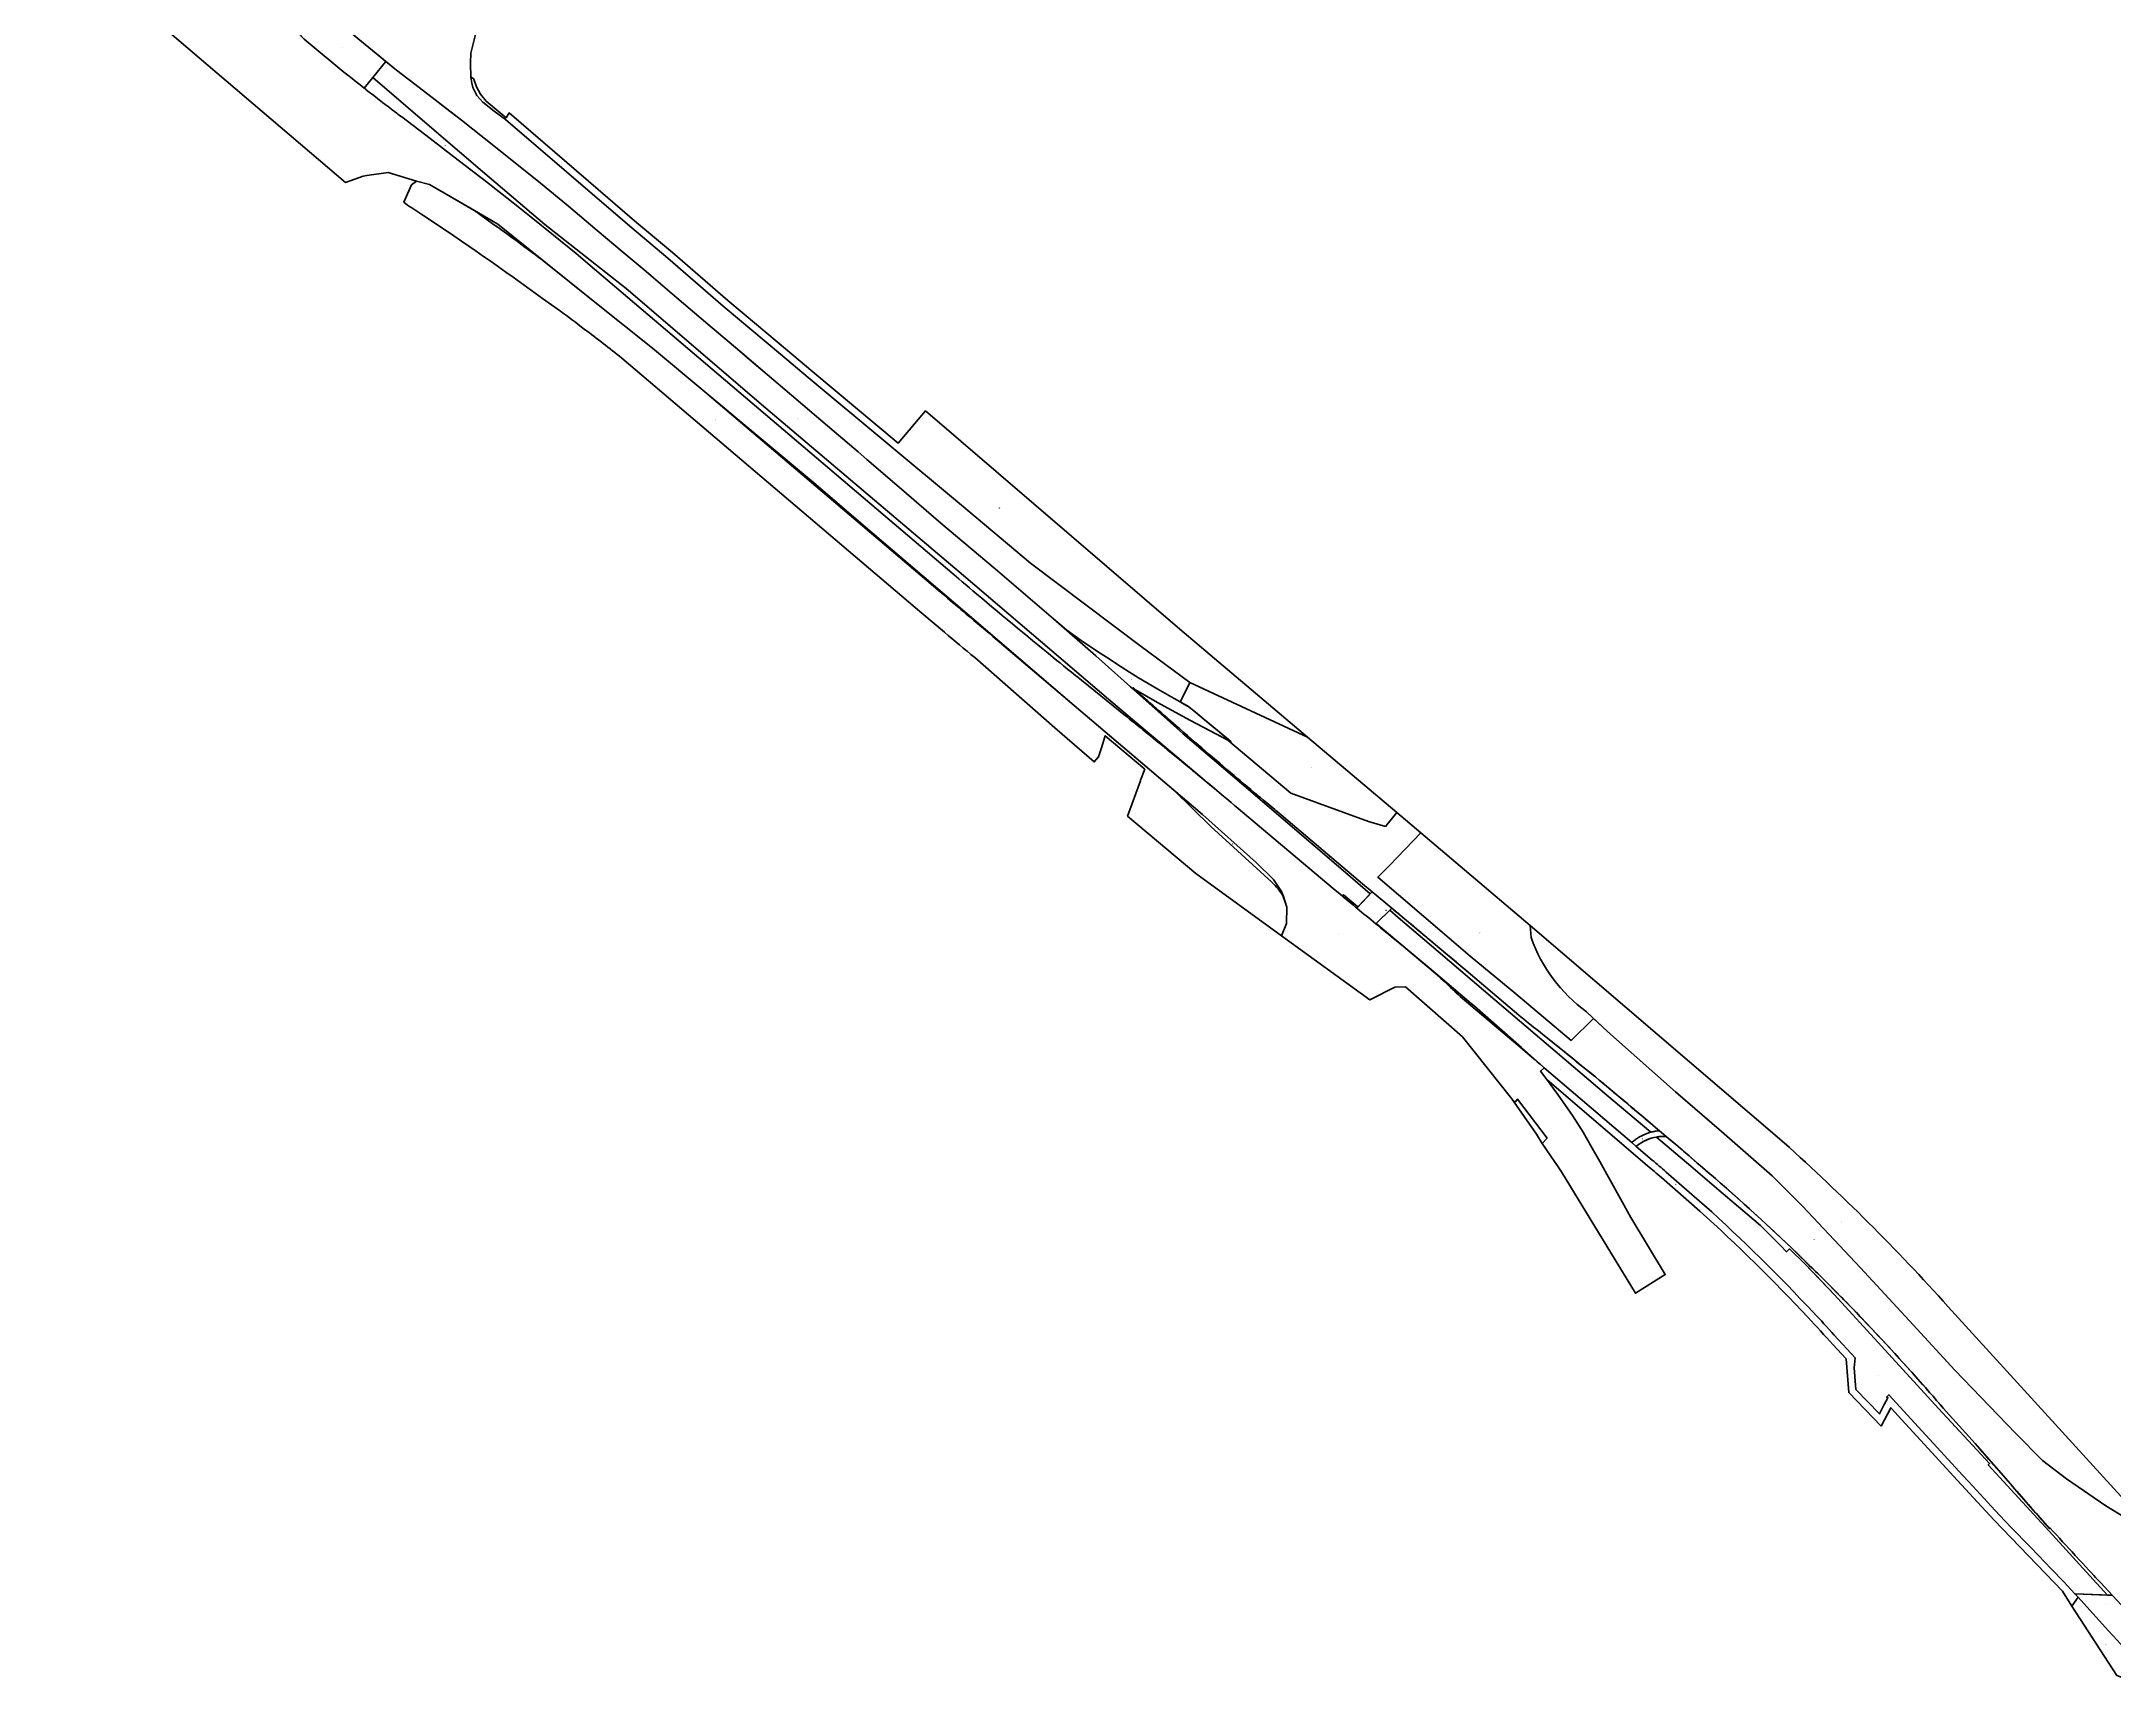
# Model space of a CAD drawing. Extents: x 179752 to 189760, y 650548 to 666271.
# Drawn here: x 182848 to 185668, y 656150 to 658398 of the extents above; entities that cross this region are included whole.
import ezdxf
from ezdxf.enums import TextEntityAlignment as Align

# ---------------------------------------------------------------- set-up
doc = ezdxf.new("R2010")
doc.units = 0
doc.header["$MEASUREMENT"] = 0
doc.layers.add('pcell', color=5, linetype='Continuous', lineweight=0)
doc.layers.add('scellno', color=160, linetype='Continuous', lineweight=0)
doc.styles.add('mvt-nos', font='mvt-nos.shx')

# ---------------------------------------------------------------- blocks, each defined once
blk = doc.blocks.new('Cellno')
at = {"color": 2, "flags": 128}
for points in [[(0.2000000000043656, 0), (-0.1999999999898137, 0)], [(7.275957614183426e-12, 0.2000000000116415), (7.275957614183426e-12, -0.2000000000116415)]]:
    blk.add_lwpolyline(points, dxfattribs=at)
at = {"layer": 'scellno', "const_width": 0.25, "flags": 128}
blk.add_lwpolyline([(-5.70751016074064, -2.800290617306018), (-5.70751016074064, 2.726955216523493), (5.707510160755191, 2.726955216523493), (5.707510160755191, -2.800290617306018), (-5.70751016074064, -2.800290617306018)], close=True, dxfattribs=at)
at = {"layer": 'scellno', "style": 'mvt-nos'}
blk.add_attdef('CELLNO', text='', height=3, dxfattribs=at).set_placement((7.275957614183426e-12, -1.627368912479142), align=Align.CENTER)
at = {"layer": 'scellno', "style": 'mvt-nos', "flags": 1}
for tag, p in [('CODE', (7.275957614183426e-12, -6.044519096263684)), ('AREA', (7.275957614183426e-12, -9.183015685353894))]:
    blk.add_attdef(tag, text='', height=2.5, dxfattribs=at).set_placement(p, align=Align.CENTER)

msp = doc.modelspace()

# ---------------------------------------------------------------- linework, layer by layer
at = {"layer": 'pcell', "color": 160, "lineweight": 53, "flags": 128}
for points in [[(182848.2858622566, 658558.5926217248), (183261.9687017335, 658205.7333266371), (183285.6343516954, 658214.2679515978), (183290.9936061217, 658215.0376734475), (183319.7097182244, 658219.1620192445), (183358.6159211311, 658207.5645124661), (183376.0574875963, 658202.9708679646), (183469.2197046114, 658148.9438396252), (183600.86, 658043.21), (183679.4455999939, 657980.309), (183898.2474192022, 657797.757447615), (183965.971258034, 657739.9615444501), (184100.89, 657624.47), (184100.89, 657624.47), (184253.05, 657494.33), (184415.2126604915, 657356.9509536924), (184427.5207949156, 657346.5238938262), (184500.6684033326, 657281.1793908506), (184524.251906003, 657258.0277292398), (184535.1134989166, 657241.5731350444), (184542.3645269326, 657220.4578153631), (184541.5918311716, 657198.0488041018), (184534.8096154113, 657181.3469370416), (184654.8851285065, 657094.1582682949), (184689.2368937651, 657111.4838381299), (184703.7292326426, 657111.9750674764), (184781.068659505, 657043.7613461715), (184848.2980685142, 656959.5404555192), (184852.5878684042, 656955.278779809), (184855.7170422318, 656959.2771230311), (184855.7176312754, 656959.276351146), (184896.088817835, 656906.3737926878), (184889.5718980682, 656898.8292600483), (184911.9433015019, 656865.9907361331), (184915.807609058, 656860.3183983886), (185016.6151573296, 656695.284022304), (185056.9489459527, 656720.6383047062), (185010.1213976119, 656798.199049969), (184967.8021577367, 656874.5204800727), (184955.5389066102, 656895.798331527), (184945.1752131235, 656914.4666631466), (184930.6139031778, 656936.8630607785), (184924.4536777557, 656945.9256236348), (184910.9020119096, 656965.4241554128), (184898.1859336759, 656982.6093603958), (184887.3878720306, 656997.0604316553), (184892.3429457535, 657001.9710277345), (184886.9185826635, 657006.6115649074), (184885.0088053051, 657008.2453556963), (184882.8176536794, 657010.1196899989), (184878.6338633147, 657013.6973570078), (184875.4303079789, 657016.4350344695), (184872.358592603, 657019.0579784508), (184868.9574212663, 657021.9592228518), (184866.3976857498, 657024.140189284), (184862.568036939, 657027.3983736834), (184859.7404090891, 657029.799847006), (184856.5313035324, 657032.5204092287), (184777.7881603441, 657098.8977552439, 0.01390759800411796), (184735.7446288308, 657137.676518591, 0.006862922777487967), (184714.2176731903, 657155.9371087987), (184708.6138063274, 657160.4982227674), (184690.8717322569, 657174.9388980824), (184690.8717903995, 657174.9388507527, -0.001488433205675102), (184663.2181547782, 657197.5897324007, -0.001399587237266568), (184637.3386397598, 657219.0384052221, -0.0003402920987694808), (184631.0645333183, 657224.275254887), (184628.8594543182, 657226.1191878858), (184623.7363713707, 657230.409332021), (184618.9410573312, 657234.4309184944), (184614.157398027, 657238.4466729062), (184608.0586776194, 657243.5693596697), (184473.3126496593, 657356.7678006862), (184470.9706396296, 657358.7352174587), (184466.5825410919, 657362.4209306407), (184460.5068635109, 657367.521347264), (184456.0397694881, 657371.2679608184), (184450.337623851, 657376.0443536978, 0.004212796709412584), (184346.2969885298, 657461.6351937945), (184343.949812066, 657463.5324146538), (184340.7380243192, 657466.1264380597), (184338.1869645428, 657468.185345181), (184336.4923283235, 657469.552429274), (184334.7537087419, 657470.9545462993), (184330.6028770698, 657474.3005078245), (184328.2920175866, 657476.162593099), (184325.4530273472, 657478.4498259919), (184322.9532615974, 657480.4635691801), (184262.712618825, 657528.989827247), (184260.859121651, 657530.4829616804), (184257.8476520085, 657532.909087903), (184254.9446248607, 657535.2482438002), (184249.474032546, 657539.6581300696), (184245.7708671519, 657542.6453234227), (184241.7937257028, 657545.8559979385), (184238.4265076489, 657548.5767321213), (184233.6744030873, 657552.4210165719), (184231.5750180827, 657554.1212779701, -0.005141197338634052), (184120.4039118747, 657646.107670505), (184115.1409782462, 657650.5587727138), (184110.6161018116, 657654.3914781668), (184104.7185027041, 657659.3933478916), (184100.6785285584, 657662.8229346464), (184096.0239189093, 657666.7765104858), (184089.8878834178, 657671.9903288439), (183600.4276788256, 658087.9216862253), (183575.5011809725, 658108.9829765692), (183544.7343273853, 658134.0842122872), (183514.3306935407, 658158.5290445716), (183496.1750001766, 658172.9582452929), (183453.4156069923, 658206.4526444369), (183408.9457752879, 658240.843000026), (183376.9445989417, 658265.5901251328), (183338.2207390592, 658294.8557234327), (183336.7320775738, 658295.9868888973), (183333.0608405164, 658298.7768652912), (183331.5739657395, 658299.9071247729), (183328.2501496298, 658302.4347772065), (183325.4414549477, 658304.5721913566), (183322.2000981169, 658307.0411063699), (183319.7099823451, 658308.9398027654), (183317.7989116075, 658310.3983484517), (183315.1589408666, 658312.4154023045), (183312.7273592401, 658314.2757591913), (183309.4170699174, 658316.8127642752), (183305.7569959741, 658319.6244297998), (183302.5891958567, 658322.0641826772), (183298.4475319146, 658325.2637503428), (183295.9721975462, 658327.181809761), (183294.0172044389, 658328.699964481), (183290.5517330643, 658331.3986931056, -0.0004622334621079475), (183287.1945296697, 658334.0239651097, -0.01218683877058234), (183200.4734102965, 658405.4456982808, -0.006405300561074572)], [(185703.5461001393, 656243.0889499373, -2.405518045209744e-05), (185695.995549463, 656251.1923834081), (185664.9806644458, 656284.4808736816), (185649.2344785877, 656301.381363704), (185647.0685692071, 656303.7061364673), (185642.2703607389, 656308.8569562546), (185639.6389620749, 656311.6825337686), (185636.2415791664, 656315.3320204128), (185633.0116167668, 656318.8036289489), (185628.7180716184, 656323.4222548798), (185624.7931049207, 656327.6491986393), (185621.2031923213, 656331.5201466205), (185614.4012151285, 656338.8699170502, -0.002103890324028109), (185580.3371464024, 656376.050591503), (185579.4736594297, 656375.3188395449, -0.001679535294012903), (185554.1570524846, 656404.1208695396, -0.003240725121518788), (185528.9928656543, 656433.0561632169, -0.0002174533481068713), (185503.6768245592, 656461.856265091, -0.001356802461437573), (185478.4999345706, 656490.7808587917), (185435.0810876279, 656539.2022128688, 0.005564865044174585), (185378.779561243, 656602.6795485885, 0.00673988190814078), (185320.9071708441, 656664.7280816315, 0.005700092419692376), (185286.2463247349, 656700.1867297657, 0.01064033858546683), (185261.1853864909, 656724.9779173073, 0.01067051717769432), (185200.013991109, 656783.7799757575), (185181.4324083354, 656800.8614307506, 0.0100552125797829), (185058.2748448735, 656908.3546220844), (185048.9358385494, 656916.2615774645, -0.0001567448230679784), (185010.5610830399, 656948.6793030478, 0.0004567548174212464), (184972.1310766202, 656981.0312934623, 0.0004414149143267711), (184931.0517954037, 657014.3383018336), (184889.967386013, 657047.6392088459), (184884.369532119, 657052.0332452506, -0.002242013641192489), (184857.6637224927, 657073.2249388911), (184792.0952763656, 657129.3186786659), (184684.920771511, 657218.8543953366), (184658.0468501166, 657241.3054046981), (184645.2568962623, 657251.9903869716), (184528.9322499469, 657350.3366016247), (184527.3982339895, 657351.6164507117), (184525.7525259517, 657352.9895107655), (184520.4395614151, 657357.4227548502), (184514.994845513, 657361.967438711), (184510.4088987458, 657365.7972003854), (184506.3268601613, 657369.2080995393), (184503.7530229753, 657371.3599057877), (184498.2950252412, 657375.9264145439), (184493.3022523294, 657380.1084905416), (184488.3481243071, 657384.2635076046), (184484.324602932, 657387.642437236), (184478.6031129289, 657392.4549643424), (184475.2792874729, 657395.2552744643, -0.003830017595937687), (184397.3742043048, 657461.9685234361), (184395.9725332531, 657463.1880691777), (184391.7041366207, 657466.9057979714), (184388.2024436445, 657469.9599061686), (184384.4191739321, 657473.2634866348), (184381.2222601096, 657476.0579540461), (184379.3800005393, 657477.6694168538), (184376.9704270384, 657479.7782726085), (184374.3758023535, 657482.0504487841), (184372.6778262703, 657483.5381208283), (184371.4607435143, 657484.6047868447), (184370.1136056146, 657485.7857361541), (184368.4192745603, 657487.2714732694), (184367.2308809334, 657488.3138277535), (184366.4485470439, 657489.0001365179), (184365.4330920285, 657489.8910819953), (184364.5218374059, 657490.6907227567), (184363.1844869328, 657491.8644630439), (184361.9765672543, 657492.9247932287), (184360.728288066, 657494.0207246812), (184359.7295033276, 657494.8977297822), (184358.7307663966, 657495.7747909598), (184357.6266772811, 657496.7444755656), (184355.9040074238, 657498.2576415405), (184354.5445247888, 657499.451944755), (184353.3613744131, 657500.4914377634), (184352.4816458734, 657501.2644021907), (184351.4983955179, 657502.1283713565), (184350.3394489204, 657503.1467771409), (184349.5809173858, 657503.8133519948), (184348.6755607774, 657504.6089760715), (184348.5971633847, 657504.6778724819), (184348.5361449106, 657504.7314962336), (184348.4463017419, 657504.810451634), (184348.2925900283, 657504.9455360351), (184348.2390289362, 657504.9926065416), (184348.1836450525, 657505.0412790215), (184348.1067618855, 657505.1088456226), (184348.0391919354, 657505.1682276741), (184347.9579447915, 657505.2396296943), (184347.8931370957, 657505.2965844172), (184347.8107080297, 657505.3690253937), (184347.7688470852, 657505.4058140197), (184347.7161592707, 657505.4521176657), (184347.6707740873, 657505.4920035823), (184347.6028290295, 657505.551715895), (184347.5507489042, 657505.5974856518), (184347.5153290054, 657505.6286138727), (184347.4696898588, 657505.6687231523), (184347.4311656116, 657505.7025796385), (184347.3967732554, 657505.7328048935), (184347.3547247635, 657505.7697586673), (184347.3220007086, 657505.7985178016), (184347.2963583669, 657505.8210532714), (184347.2580882279, 657505.854686553), (184347.2202711634, 657505.8879216793), (184347.1849177065, 657505.9189917111), (184347.1432228434, 657505.9556348501), (184347.1150837758, 657505.9803646208), (184347.0830668958, 657506.008502388), (184347.0529723481, 657506.034950744), (184347.0131335145, 657506.0699628101), (184346.9782331731, 657506.1006347383), (184346.9453102096, 657506.129568878), (184346.9130061502, 657506.1579591127), (184346.8809893174, 657506.186096935), (184346.8486521045, 657506.2145163361), (184346.8080398863, 657506.2502082055), (184346.7734599815, 657506.2805986211), (184346.7209934735, 657506.3267086388), (184346.6830438858, 657506.3600605315), (184346.636510202, 657506.4009565589), (184346.5856456723, 657506.4456587719), (184346.5349138249, 657506.4902444085), (184346.4832095545, 657506.53568469), (184346.3865213793, 657506.6206591434), (184346.3275726454, 657506.6724663194), (184346.2210048213, 657506.7661236902), (184346.1305225145, 657506.8456443558), (184346.0349558561, 657506.9296335018), (184345.9470645643, 657507.0068771901), (184345.8480758884, 657507.093873942), (184345.7857632482, 657507.1486377919), (184345.721710559, 657507.2049309227), (184345.6626459137, 657507.2568403025), (184345.6050508605, 657507.3074581411), (184345.5223798809, 657507.380114176), (184345.4564711029, 657507.438038645), (184345.37323948, 657507.5111874678), (184345.2890026, 657507.5852197994), (184345.2265159367, 657507.6401367768), (184345.1436709087, 657507.712945909), (184345.0599947327, 657507.7864855228), (184344.9770140459, 657507.8594139145), (184336.4504113455, 657515.932411917), (184336.4504113455, 657515.932411917), (184366.3148592486, 657498.391844264), (184410.0880446486, 657474.5738231452), (184462.021234687, 657447.3056037785), (184547.6381593982, 657375.4174563433), (184653.3536326487, 657337.003307047), (184676.2696945707, 657330.0121815851), (184691.8953547393, 657348.837949078), (184724.517988647, 657321.2344478666), (184681.703125, 657277.125), (184666.09375, 657260.875), (184753.40625, 657186.375), (184791.5, 657153.5), (184853.703125, 657102.5), (184929.1258023557, 657039.2044128831), (184959.4561416766, 657068.8238848757), (184978.2571477706, 657051.0556762902), (185070.9135823542, 656969.2960601214), (185133.5486376537, 656915.2129416488), (185202.2389405805, 656854.9610596332), (185243.7018138066, 656813.8086303903), (185322.5667810297, 656729.8803322855), (185394.0181626942, 656652.107896237), (185450.6057698599, 656590.722217475), (185533.4478074893, 656505.133618244), (185569.7813268533, 656467.8946462296), (185602.4970133366, 656442.7342496109), (185656.1442575762, 656406.2257486496), (185682.7336334422, 656389.9860847804)]]:
    msp.add_lwpolyline(points, format="xyb", dxfattribs=at)
for points in [[(183287.1945296697, 658334.0239651097), (183298.932509897, 658348.4316422342), (183316.7135214672, 658370.2567832458), (183303.5815400036, 658381.0286002026), (183278.4414104531, 658401.4398228043), (183257.1879705972, 658419.2199875569), (183238.588109602, 658434.9435253025), (183226.0748966849, 658446.247671488), (183200.4734102965, 658405.4456982808, 0.01218683877058234), (183287.1945296697, 658334.0239651097)], [(184424.1981483976, 657397.8259163594, -0.001063951107839003), (184450.3376238509, 657376.0443536979), (184456.039769488, 657371.2679608186), (184460.5068635109, 657367.521347264), (184466.5825410919, 657362.4209306405), (184470.9706396296, 657358.7352174587), (184473.3126496593, 657356.7678006862), (184608.0586776194, 657243.5693596697), (184614.157398027, 657238.4466729062), (184617.9126053006, 657235.2942853675), (184619.1839666124, 657236.8487570413), (184638.7805822466, 657220.5888884385), (184655.5617956117, 657238.6332902852), (184621.7697459945, 657267.3763088472), (184483.7420823695, 657385.5470552384), (184400.8939847408, 657456.5412309334), (184329.5795562914, 657519.9679359721), (184282.3059691458, 657562.0128339181), (184224.9489929198, 657612.5430473036), (184145.6572087466, 657680.3500555131), (184071.7841537218, 657742.533531968), (184014.7476823634, 657791.5330059816), (183971.1000233311, 657829.1817838975), (183959.1017090607, 657839.4204355844), (183926.6728853939, 657867.1015327042), (183899.4831034291, 657890.2933941127), (183868.3338749759, 657916.7336962351), (183835.5579124787, 657944.574949368), (183812.3766260018, 657964.2809218194), (183798.0804019298, 657976.4338710529), (183754.4333951008, 658013.2045276619), (183712.6009648604, 658048.8929664593), (183680.7926010436, 658076.0450220866), (183670.6111225412, 658084.58768621), (183638.2301227767, 658111.8198675177), (183604.2111986981, 658140.6072219291), (183565.3517689418, 658173.4707082122), (183527.0404725604, 658204.9102883395), (183492.75831664, 658232.3160723286), (183450.3317706248, 658266.1387074124), (183419.5748724013, 658290.2897176214), (183383.7193814368, 658318.185365024), (183356.3223189813, 658339.2245455461), (183331.1459861173, 658358.4182143386), (183316.7135214675, 658370.2567832458), (183298.932509897, 658348.4316422342), (183385.7924657125, 658274.2826012452), (183448.1204997711, 658220.8183845027), (183533.018772821, 658148.5758180785), (183643.6152747276, 658061.7240509965), (183792.3431388357, 657934.0518132849), (183827.6558130741, 657903.7384072085), (184102.4598823512, 657671.1309409162), (184299.7398971621, 657503.0441954326), (184338.2301552457, 657470.5041374096), (184343.3836912954, 657466.1472853014), (184343.3837329174, 657466.1472501137), (184424.1981483976, 657397.8259163594)], [(183600.4276788256, 658087.9216862253), (184089.8878834178, 657671.9903288439), (184096.0239189093, 657666.7765104858), (184100.6785285585, 657662.8229346464), (184104.718502704, 657659.3933478915), (184110.6161018116, 657654.3914781668), (184115.1409782462, 657650.5587727139), (184120.4039118747, 657646.1076705048, 0.005141197338634052), (184231.5750180828, 657554.1212779701), (184233.6744030872, 657552.4210165718), (184238.4265076489, 657548.5767321213), (184241.7937257027, 657545.8559979385), (184245.7708671519, 657542.6453234227), (184249.474032546, 657539.6581300696), (184254.9446248607, 657535.2482438002), (184257.8476520085, 657532.909087903), (184260.8591216511, 657530.4829616804), (184262.712618825, 657528.989827247), (184322.9532615974, 657480.4635691801), (184325.4530273473, 657478.4498259919), (184328.2920175866, 657476.1625930989), (184330.6028770698, 657474.3005078245), (184334.7537087419, 657470.9545462993), (184336.4923283236, 657469.552429274), (184338.1869645428, 657468.185345181), (184340.7380243191, 657466.1264380597), (184343.949812066, 657463.5324146538), (184346.2969885299, 657461.6351937945, -0.00314883148785357), (184424.1981483569, 657397.8259163939), (184343.3837329174, 657466.1472501137), (184343.3836912954, 657466.1472853014), (184338.2301552457, 657470.5041374096), (184299.7398971526, 657503.0441954406), (184102.4598823512, 657671.1309409162), (183827.6558130741, 657903.7384072085), (183792.3431388358, 657934.0518132849), (183643.6152747276, 658061.7240509965), (183533.0187728202, 658148.5758180792), (183448.1204997711, 658220.8183845027), (183385.7924657125, 658274.2826012452), (183298.932509897, 658348.4316422342), (183287.1945296698, 658334.0239651096, 0.0004622334621079475), (183290.5517330643, 658331.3986931056), (183294.0172044389, 658328.699964481), (183295.9721975462, 658327.181809761), (183298.4475319146, 658325.2637503428), (183302.5891958567, 658322.0641826772), (183305.7569959742, 658319.6244297998), (183309.4170699175, 658316.8127642754), (183312.7273592401, 658314.2757591914), (183315.1589408666, 658312.4154023045), (183317.7989116075, 658310.3983484518), (183319.7099823451, 658308.9398027655), (183322.200098117, 658307.0411063702), (183325.4414549477, 658304.5721913566), (183328.2501496298, 658302.4347772065), (183331.5739657395, 658299.9071247729), (183333.0608405164, 658298.7768652912), (183336.7320775738, 658295.9868888973), (183338.2207390591, 658294.8557234327), (183376.9445989417, 658265.5901251328), (183408.9457752879, 658240.843000026), (183453.4156069923, 658206.4526444369), (183496.1750001766, 658172.9582452929), (183514.3306935407, 658158.5290445716), (183544.7343273853, 658134.0842122872), (183575.5011809725, 658108.9829765692), (183600.4276788256, 658087.9216862253)], [(184045.7801503186, 657620.0991796278), (184076.4420485774, 657594.0929167304, 0.001894169660565866), (184117.5776951028, 657559.6035454349), (184226.768880687, 657464.288429179), (184280.1380340832, 657417.7014539278), (184285.983788655, 657424.6356344866), (184289.9295199465, 657436.8759074091), (184295.242191513, 657453.3566419345), (184348.8415076011, 657407.9298765623), (184343.3511276489, 657392.8861612296), (184343.0138019548, 657391.9055905769), (184325.5943293616, 657344.2322937425), (184418.4173158611, 657265.8611680332), (184534.8096154112, 657181.3469370416), (184541.5918311716, 657198.0488041019), (184542.3645269326, 657220.4578153631), (184537.4066776479, 657234.8952954483, 0.07483976352436209), (184521.8170921274, 657254.0648114692), (184438.6494337121, 657329.7953357905), (184388.5405467117, 657379.5467198384), (184253.0499999873, 657494.3300000109), (184252.9534804302, 657494.4125516353), (184252.9401490499, 657494.3970096369), (184142.3224618006, 657588.5785014316, -0.001911558789810699), (184101.0318307958, 657623.1953669698), (184098.7604489732, 657625.1153971468), (184094.7841522965, 657628.4801387697), (184090.9080852458, 657631.7638651086), (184087.6304362201, 657634.5431100925), (184083.9546980521, 657637.6621516229), (184080.4311545696, 657640.6538210886), (184074.9725555482, 657645.2908172166), (184070.4514550736, 657649.1325521828), (183750.5931445615, 657920.9489144386), (183679.4455999939, 657980.309), (183600.86, 658043.21), (183529.8143265579, 658100.27407616), (183529.2773683667, 658100.6691953412), (183525.3664071332, 658103.4650477932), (183520.0436425916, 658107.3236177786), (183515.629548508, 658110.5832564863), (183509.1055111102, 658115.400461654), (183504.4657449115, 658118.8262181762), (183497.4518043842, 658124.0059721568), (183493.2807181585, 658127.0992272636), (183487.2125389235, 658131.5973612606), (183483.8217641161, 658134.0660659864), (183477.6311002855, 658138.5732721338), (183473.0814863168, 658141.885687185), (183470.3609329093, 658143.8664271149), (183468.6784832494, 658145.0378274057), (183466.5553156074, 658146.5063925533), (183464.6056562286, 658147.8549444793), (183461.4900000001, 658150.0100000001), (183437.2502171893, 658167.4837204727), (183376.0574875953, 658202.9708679648), (183358.615921131, 658207.564512466), (183351.45, 658202.52), (183341.0035031272, 658179.0468505719), (183346.2030755061, 658174.7935982255, -0.01626781226600505), (183368.5731509322, 658160.4924439213, -0.01117271438796672), (183529.5505509998, 658048.0711306912), (183554.131703065, 658030.8140730776, -0.002310315351577954), (183586.602279304, 658006.4639979203, -0.006536903485122589), (183637.7355267507, 657966.8564829922), (184045.7801503186, 657620.0991796278)], [(183750.5931445615, 657920.9489144386), (184070.4514550736, 657649.1325521828), (184074.9725555482, 657645.2908172167), (184080.4311545696, 657640.6538210886), (184083.9546980522, 657637.6621516229), (184087.63043622, 657634.5431100924), (184090.9080852458, 657631.7638651085), (184094.7841522965, 657628.4801387697), (184098.7604489732, 657625.1153971468), (184101.0318307958, 657623.1953669698, 0.001911558789810699), (184142.3224618007, 657588.5785014315), (184252.9401490499, 657494.3970096369), (184252.9534804302, 657494.4125516352), (184100.8899999999, 657624.47), (183965.9712580339, 657739.9615444501), (183898.2474192021, 657797.757447615), (183750.5931445615, 657920.9489144386)], [(184621.7697459945, 657267.3763088472), (184655.5617956117, 657238.6332902854), (184658.0468501166, 657241.3054046981), (184645.2568962623, 657251.9903869716), (184528.932249947, 657350.3366016247), (184527.3982276585, 657351.6164559938), (184525.7525253636, 657352.9895112563), (184520.4395613158, 657357.4227549331), (184514.994845513, 657361.967438711), (184510.4088985438, 657365.7972005542), (184506.3268601613, 657369.2080995393), (184503.7530229753, 657371.3599057877), (184498.2950252412, 657375.9264145439), (184493.3022523293, 657380.1084905415), (184488.3481242484, 657384.2635076538), (184484.324602932, 657387.642437236), (184478.6031127946, 657392.4549644553), (184475.2792874729, 657395.2552744643, -0.003830017595937687), (184397.3742043048, 657461.9685234361), (184395.9725331574, 657463.1880692609), (184391.7041366206, 657466.9057979715), (184388.2024435534, 657469.9599062481), (184384.4191739321, 657473.2634866349), (184381.2222597264, 657476.057954381), (184379.3800005393, 657477.6694168538), (184376.9704270384, 657479.7782726086), (184374.3758023535, 657482.0504487843), (184372.6778262703, 657483.5381208282), (184371.4607435143, 657484.6047868447), (184370.1136051142, 657485.785736593), (184368.4192745244, 657487.2714733011), (184367.2308809335, 657488.3138277536), (184366.4485467401, 657489.0001367843), (184365.4330920285, 657489.8910819953), (184364.5218374058, 657490.6907227567), (184363.184486358, 657491.8644635484), (184361.9765672544, 657492.9247932287), (184360.728288066, 657494.0207246811), (184359.7295033277, 657494.8977297822), (184358.7307663965, 657495.7747909597), (184357.6266772811, 657496.7444755655), (184355.9040074238, 657498.2576415405), (184354.5445232061, 657499.4519461455), (184353.3613744132, 657500.4914377636), (184352.4816431183, 657501.2644046113), (184351.498395518, 657502.1283713565), (184350.3394469683, 657503.1467788563), (184349.5809173859, 657503.8133519948), (184348.6755606426, 657504.6089761901), (184348.5971633847, 657504.6778724819), (184348.5361449105, 657504.7314962336), (184348.4463017418, 657504.8104516338), (184348.2925900283, 657504.9455360351), (184348.2390289362, 657504.9926065416), (184348.1836450525, 657505.0412790215), (184348.1067588927, 657505.1088482527), (184348.0391919352, 657505.1682276741), (184347.9579447914, 657505.2396296944), (184347.8931370958, 657505.2965844172), (184347.8107080298, 657505.3690253937), (184347.7688470851, 657505.4058140196), (184347.7161592707, 657505.4521176657), (184347.6707740874, 657505.4920035822), (184347.6028290296, 657505.551715895), (184347.5507489042, 657505.5974856518), (184347.5153290054, 657505.6286138726), (184347.4696898588, 657505.6687231523), (184347.4311656116, 657505.7025796385), (184347.3967732554, 657505.7328048935), (184347.3547247636, 657505.7697586672), (184347.3220007085, 657505.7985178016), (184347.2963583669, 657505.8210532713), (184347.2580882279, 657505.8546865531), (184347.2202711633, 657505.8879216793), (184347.1849177064, 657505.9189917111), (184347.1432228434, 657505.95563485), (184347.1150837757, 657505.9803646209), (184347.0830668957, 657506.008502388), (184347.0529723482, 657506.034950744), (184347.0131335145, 657506.0699628101), (184346.9782331732, 657506.1006347383), (184346.9453102095, 657506.1295688779), (184346.9130061502, 657506.1579591127), (184346.8809893173, 657506.186096935), (184346.8486521045, 657506.214516336), (184346.8080398864, 657506.2502082057), (184346.7734599815, 657506.2805986211), (184346.7209934735, 657506.3267086387), (184346.6830438858, 657506.3600605314), (184346.636510202, 657506.4009565589), (184346.5856456723, 657506.4456587719), (184346.534913825, 657506.4902444086), (184346.4832093143, 657506.5356849013), (184346.3865213793, 657506.6206591434), (184346.3275726454, 657506.6724663194), (184346.2210048214, 657506.7661236902), (184346.1305225145, 657506.8456443558), (184346.0349558561, 657506.9296335018), (184345.9470645643, 657507.0068771901), (184345.8480758883, 657507.093873942), (184345.7857632482, 657507.1486377919), (184345.7217105591, 657507.2049309228), (184345.6626459137, 657507.2568403025), (184345.6050508604, 657507.3074581411), (184345.5223798809, 657507.380114176), (184345.456471103, 657507.438038645), (184345.3732394801, 657507.511187468), (184345.2890026001, 657507.5852197994), (184345.2265159368, 657507.6401367768), (184345.1436709087, 657507.712945909), (184345.0599947326, 657507.7864855228), (184344.9770140458, 657507.8594139143), (184336.4504113451, 657515.9324119173), (184336.4300351083, 657515.9443796844), (184333.6067519129, 657518.6247921917), (184332.5637777036, 657517.3137839948), (184400.8939847408, 657456.5412309334), (184483.7420823695, 657385.5470552384), (184621.7697459945, 657267.3763088472)], [(184388.5405467096, 657379.5467198401), (184415.2126604915, 657356.9509536924), (184427.5207949156, 657346.5238938262), (184500.6684033326, 657281.1793908506), (184524.251906003, 657258.0277292398), (184535.1134989166, 657241.5731350444), (184537.4066776479, 657234.8952954483, 0.07483976352436209), (184521.8170921274, 657254.0648114692), (184438.6494337121, 657329.7953357905), (184388.5405467096, 657379.5467198401)], [(184791.5, 657153.5), (184853.703125, 657102.5), (184929.1258023557, 657039.2044128831), (184959.4561416773, 657068.8238848763), (184949.7518090023, 657077.995128493, -0.1505046535241852), (184874.2787307618, 657179.0626991912), (184873.2915559555, 657195.3503344917), (184724.517988647, 657321.2344478666), (184681.703125, 657277.125), (184666.09375, 657260.875), (184753.40625, 657186.375), (184791.5, 657153.5)], [(184663.2181547782, 657197.5897324007), (184684.920771511, 657218.8543953366), (184658.0468501166, 657241.3054046982), (184637.3386397598, 657219.038405222, 0.001399587237266568), (184663.2181547782, 657197.5897324007)], [(184628.859454452, 657226.1191877739), (184631.0645333185, 657224.2752548868, 0.0003402920987685927), (184637.3386397598, 657219.0384052221), (184638.7805822465, 657220.5888884385), (184619.1839666124, 657236.8487570413), (184617.9126009568, 657235.2942801929), (184618.9410573311, 657234.4309184942), (184623.7363713707, 657230.4093320211), (184628.859454452, 657226.1191877739)], [(184747.82, 657159.9164000059), (184825.1295999939, 657094.1968000121), (184901.3136353665, 657029.4479699368), (184907.1021038722, 657024.5283491573), (184977.274, 656964.7931999876), (185026.0611999878, 656923.8099999999), (185037.3325113537, 656914.2256055314, 0.1023062272571943), (185013.7415976518, 656902.302424322), (185013.7410749678, 656902.3020086236, 0.01235925430083225), (185011.2665011812, 656900.232045182), (184892.3429457601, 657001.9710277288), (184890.4453067177, 657003.6516220423), (184861.4608692891, 657029.3209298685), (184797.2302274511, 657085.7966465717), (184796.9086726788, 657086.0793782353), (184793.0332122561, 657089.4869326152), (184663.8189633304, 657198.1784167748), (184664.7227332935, 657199.0639488687), (184682.0834676242, 657216.0743475877), (184693.4891999878, 657206.3728000121), (184747.82, 657159.9164000059)], [(184901.3136353665, 657029.4479699368), (184907.1021038722, 657024.5283491573), (184977.274, 656964.7931999876), (185026.0611999878, 656923.8099999999), (185037.3325113537, 656914.2256055314, -0.04521587701162535), (185048.9358387925, 656916.2615770847), (185040.3804242617, 656923.4874814785), (185033.1511581641, 656929.591927325), (185023.8866262104, 656937.4182220619), (185017.8432326621, 656942.5265435008), (185010.2806749795, 656948.916077168), (185002.534642402, 656955.4478337048), (184994.0800401817, 656962.5671827875), (184987.8792734248, 656967.7960054427), (184980.6933751759, 656973.8715100762), (184972.7838720161, 656980.4913177964), (184966.9678636836, 656985.2634920023), (184959.062693375, 656991.6611110778), (184951.2669795765, 656997.9611544439), (184943.0818297037, 657004.5907874845), (184931.0578803128, 657014.3333694971), (184923.3327157707, 657020.5954000691), (184917.0702633013, 657025.6718166808), (184917.070248389, 657025.6718287687), (184913.5275810865, 657028.543518668), (184908.5831609255, 657032.5512993281), (184903.0514683361, 657037.0348548357), (184897.0173286323, 657041.9254494562), (184889.967386013, 657047.6392088458), (184884.369532119, 657052.0332452506, -0.002242013641192489), (184857.6637224926, 657073.2249388911), (184792.0952763656, 657129.3186786659), (184787.43150229, 657133.2148884485), (184783.5415078709, 657136.4646672893), (184778.5533860658, 657140.6318436271), (184772.9665468082, 657145.2992004537), (184767.9790460415, 657149.4658579637), (184763.1699572524, 657153.4834665534), (184758.9885999423, 657156.9766557586), (184755.3714925906, 657159.9984593058), (184751.5520439701, 657163.1893027814), (184748.1873683191, 657166.0002198571), (184743.7018780668, 657169.7474877815), (184739.8674275472, 657172.9508641419), (184735.9790439381, 657176.1992972802), (184732.6099045906, 657179.0139434168), (184728.2045085681, 657182.694299026), (184723.8696583436, 657186.3157192697), (184720.2420127896, 657189.346326642), (184717.776344875, 657191.406194743), (184714.8964459916, 657193.8121196486), (184711.0897674217, 657196.9922947689), (184708.1153934482, 657199.4771460473), (184704.8346546844, 657202.217940575), (184702.3000517814, 657204.3353983389), (184699.4801604936, 657206.6911917032), (184696.1955790719, 657209.4351964641), (184694.3008566608, 657211.0180853164), (184691.1346796205, 657213.6631726978), (184687.8928720475, 657216.3714433333), (184684.920771511, 657218.8543953366), (184683.862774871, 657217.8177488247), (184682.0834676244, 657216.0743475877), (184693.4891999878, 657206.3728000121), (184747.82, 657159.9164000059), (184825.1295999939, 657094.1968000121), (184901.3136353665, 657029.4479699368)], [(184690.8717322569, 657174.9388980824), (184708.6138063306, 657160.4982227647), (184663.8189633303, 657198.1784167748), (184663.2181547782, 657197.5897324007, 0.001488433205675102), (184690.8717903995, 657174.9388507527)], [(185243.7018138066, 656813.8086303903), (185322.5667810297, 656729.8803322855), (185394.0181626942, 656652.107896237), (185450.6057698599, 656590.722217475), (185533.4478074893, 656505.133618244), (185569.7813268538, 656467.8946462289), (185602.4970133366, 656442.7342496109), (185656.1442575762, 656406.2257486496), (185682.7336334422, 656389.9860847804), (185702.8780327464, 656379.8513803522), (185721.8153150653, 656369.8272771864), (185721.8153759098, 656369.8273921327), (185704.73242607, 656388.5136007543), (185441.583418285, 656677.005867716, 0.02710175751618995), (185218.444043786, 656899.9073022917), (184873.2915559555, 657195.3503344915), (184874.2787307619, 657179.062699191, 0.1505046535241852), (184949.7518090152, 657077.9951284829), (184978.2571477706, 657051.0556762902), (185070.9135823542, 656969.2960601214), (185133.5486376537, 656915.2129416488), (185202.2389405805, 656854.9610596332), (185243.7018138066, 656813.8086303903)], [(184856.5313035508, 657032.520409213), (184859.7404090891, 657029.7998470061), (184862.568036939, 657027.3983736834), (184866.3976857498, 657024.140189284), (184868.9574212663, 657021.9592228518), (184872.3585926029, 657019.0579784507), (184875.4303079789, 657016.4350344695), (184878.6338633147, 657013.6973570078), (184882.8176536794, 657010.119689999), (184885.0088053051, 657008.2453556963), (184886.9185826636, 657006.6115649072), (184892.3429457536, 657001.9710277346), (184890.4453067176, 657003.6516220423), (184861.4608692893, 657029.3209298686), (184797.230227451, 657085.7966465716), (184796.9086726779, 657086.079378236), (184793.0332122534, 657089.4869326175), (184735.7446288379, 657137.6765185848, -0.01390759800411796), (184777.7881603441, 657098.8977552439), (184856.5313035508, 657032.520409213)], [(185350.433012945, 656514.4610655516), (185363.7944883364, 656539.530766016), (185404.0396225307, 656495.6274591358), (185454.2750999257, 656440.8257141669), (185481.4637345098, 656411.302466195), (185504.3735875069, 656386.645722356), (185597.0767601646, 656290.1848202895), (185610.0919373877, 656269.9695326999), (185618.5685565246, 656281.8164282237), (185614.1773152293, 656286.5059046989), (185599.0678896332, 656302.6415007919), (185581.8349422034, 656320.6833845616), (185564.5129498349, 656338.6379595076), (185552.9867665684, 656350.565222065), (185527.5465086606, 656376.9073354035), (185511.6994027744, 656393.4525153354), (185500.2444762759, 656405.780887255), (185475.1926673048, 656432.8227127055), (185461.6466048444, 656447.5830002519), (185411.4111274494, 656502.3847452207), (185361.1756500544, 656557.1864901893), (185357.9123029268, 656554.117715598), (185359.6830069888, 656553.0777112949), (185354.5981850339, 656544.0687553041), (185348.0774702902, 656531.3026213263), (185316.0750743736, 656564.4647068696), (185314.0099551412, 656593.84057719), (185315.2101669125, 656607.3301100995), (185286.8125177252, 656638.1860652608, 0.007233764890856863), (185258.4157873746, 656669.0410378358, 0.02085026828704776), (185110.4298898963, 656814.605384713), (185058.2196224361, 656860.0364065571, 0.005414222285878507), (185039.2752625606, 656876.2705783524), (185017.4158892662, 656894.97125024), (185011.2665013715, 656900.2320454045), (184892.3429457602, 657001.9710277288), (184887.3878720306, 656997.0604316553), (184895.6944194158, 656985.9437597815), (185032.7745526034, 656868.6718435857, -0.005414222285880709), (185051.6307585092, 656852.5139819379), (185103.7924115728, 656807.1251917933, -0.02084050775226097), (185251.1122227627, 656662.2103757915, -0.002448073053633353), (185284.8852922508, 656625.612592323), (185302.7894842784, 656606.0809581823), (185306.3855540103, 656560.1046981398), (185350.433012945, 656514.4610655516)], [(185011.2665014028, 656900.2320453768), (185017.4158892872, 656894.9712502506, -0.01439641068900498), (185019.9950340069, 656897.0253324618, -0.1203895974911505), (185044.9892357301, 656907.7148221278, -0.02204431576353615), (185049.9999997973, 656908.321202602, -0.03616966591412014), (185058.2746281352, 656908.3546377192), (185058.1254912389, 656908.4812981719), (185048.9351927918, 656916.2615229664, 0.03466904705551214), (185039.9999997973, 656914.8869051429, 0.01052783897627513), (185037.332511053, 656914.2256057825, 0.1023062272571943), (185013.7415976602, 656902.3024243115, 0.01236181159268281), (185011.2665014028, 656900.2320453768)], [(185316.0750743736, 656564.4647068696), (185348.0774702902, 656531.3026213263), (185354.5981850339, 656544.0687553041), (185359.6830069888, 656553.0777112949), (185357.9123029268, 656554.117715598), (185361.1756500544, 656557.1864901893), (185411.4111274494, 656502.3847452207), (185461.6466048444, 656447.5830002519), (185475.1926673047, 656432.8227127055), (185500.2444762759, 656405.780887255), (185511.6994027744, 656393.4525153354), (185527.5465086606, 656376.9073354035), (185552.9867665684, 656350.565222065), (185564.5129498349, 656338.6379595075), (185581.8349422034, 656320.6833845616), (185599.0678896332, 656302.6415007919), (185614.1773152293, 656286.5059046989), (185658.4399107429, 656284.7415893496), (185639.0054000061, 656305.9674000059), (185578.8750519279, 656371.6393248618), (185578.8748712225, 656371.6395222208), (185521.9251976074, 656433.8376026184), (185496.2143371006, 656461.9182065779), (185498.0483975036, 656463.681312479), (185428.6808698996, 656538.7614021424), (185351.1263391828, 656623.2751337015), (185286.9122043825, 656693.2961951047), (185261.5133421474, 656720.0031386657), (185246.9036725364, 656735.3652292244), (185225.8506280404, 656755.5674989775), (185221.7045747302, 656751.7048253368), (185213.507, 656760.1945999939), (185186.4368000122, 656787.2259999999), (185168.1651999878, 656802.9975999938), (185129.7231999862, 656835.4504000074), (185091.724, 656867.9745999938), (185044.9892355883, 656907.7148222489, 0.1350200219690816), (185017.4158892662, 656894.9712502401), (185039.2752625606, 656876.2705783524, -0.005414222285878507), (185058.2196224361, 656860.0364065572), (185110.4298898963, 656814.605384713, -0.02085026828704776), (185258.4157873746, 656669.0410378356, -0.007233764890856863), (185286.8125177252, 656638.1860652608), (185315.2101669125, 656607.3301100995), (185314.0099551412, 656593.84057719), (185316.0750743736, 656564.4647068696)], [(185428.6808698996, 656538.7614021424), (185498.0483975036, 656463.681312479), (185496.2143372601, 656461.9182067323), (185521.9251828557, 656433.8376187296), (185521.9251976074, 656433.8376026184), (185578.8748712225, 656371.6395222208), (185639.0054000061, 656305.9674000059), (185658.4399107429, 656284.7415893496), (185662.2330911306, 656284.5903924686), (185664.9806644458, 656284.4808736816), (185649.2344785877, 656301.381363704), (185647.0685692072, 656303.7061364672), (185642.2703600938, 656308.8569569472), (185639.6389619547, 656311.6825338977), (185636.2415791664, 656315.3320204128), (185633.0116167669, 656318.8036289489), (185628.7180714987, 656323.4222550086), (185624.7931049207, 656327.6491986394), (185621.2031923214, 656331.5201466203), (185614.4012148691, 656338.8699168102, -0.002103890324028109), (185580.3371464025, 656376.0505915032), (185579.4736594296, 656375.3188395449), (185577.4778060912, 656377.5374235557), (185574.5346723816, 656380.8619902306), (185571.8556929019, 656383.9178664907), (185568.3237394885, 656387.9483819737), (185565.9349503582, 656390.6751722438), (185563.9224920096, 656392.9727328336), (185561.6374345525, 656395.5817547743), (185558.5847748561, 656399.0673462711), (185555.1816148996, 656402.9532052657), (185550.8332033094, 656407.9188268161), (185546.7739373762, 656412.5549295383), (185544.3950357353, 656415.2722737365), (185541.2326881539, 656418.8867684648), (185538.0844951613, 656422.5137104098), (185535.107865404, 656425.9652106417), (185532.0927506946, 656429.4670360624), (185529.3009310574, 656432.7004331313), (185526.3445217503, 656436.1003071172), (185522.509429959, 656440.4678676699), (185519.7096849738, 656443.6406763479), (185516.8473285041, 656446.878335311), (185513.6322285447, 656450.5158706796), (185510.3972181367, 656454.1861246127), (185507.9725694453, 656456.9476065761), (185505.6251562819, 656459.6246314965), (185503.4241844345, 656462.1367345607), (185500.5594860223, 656465.4086761262), (185498.6587815837, 656467.5805802252), (185496.6556464341, 656469.8700291703), (185494.8139508476, 656471.9751367441), (185492.9050544268, 656474.1570752151), (185490.6465983063, 656476.7745049278), (185488.484730811, 656479.3209684707), (185485.8254045951, 656482.4652934098), (185482.7752118328, 656486.0218564264), (185478.4999345689, 656490.7808587936), (185435.0810876278, 656539.2022128688), (185430.8009074354, 656544.0749990499), (185425.9055290868, 656549.6508098778), (185421.0479255899, 656555.1936283972), (185416.4527212254, 656560.4437208307), (185411.0972062397, 656566.5562916528), (185406.9067111948, 656571.3166055146), (185400.5106046915, 656578.5151054045), (185392.0507348019, 656587.9638533788), (185386.0321693212, 656594.6492658744), (185379.2244028029, 656602.1719736957), (185372.1847490884, 656609.91050863), (185368.9771675169, 656613.4206899953), (185363.1628681889, 656619.7556195908), (185356.4942836056, 656626.974274109), (185351.6108108561, 656632.2277000654), (185346.1701747418, 656638.0444568933), (185338.2037658005, 656646.4928538895), (185330.7882059913, 656654.3150975447), (185326.6392375954, 656658.682948235), (185322.1398175092, 656663.4261632984), (185316.9598157092, 656668.8904110771), (185311.5309947352, 656674.5579266966), (185305.1255852724, 656681.0994354262), (185299.8847668996, 656686.3991502896), (185296.9519573908, 656689.3586343424), (185292.6270933582, 656693.7244024156), (185288.1975090436, 656698.2076289172), (185284.9966648222, 656701.4533664511), (185281.2380388615, 656705.2668825422), (185275.8360366666, 656710.7434370624), (185271.8762864041, 656714.741797866), (185269.4417657828, 656717.1365226822), (185265.7775119349, 656720.6468260349), (185260.7445504268, 656725.3911257293), (185256.1421300558, 656729.7736418585), (185252.7985542019, 656733.0508599039), (185249.5726172981, 656736.2753974409), (185244.0179911818, 656741.8795357571), (185237.6661687496, 656748.1944414813), (185233.9295738814, 656751.8075185961), (185229.3638531006, 656756.188066957), (185221.7163593754, 656763.454897291), (185214.3938642711, 656770.3475467282), (185208.5713272826, 656775.8106947159), (185201.3618293692, 656782.5314148429), (185194.7971136984, 656788.5973583405), (185186.6879182202, 656796.0507947875), (185178.5603872291, 656803.484267415), (185171.2386488841, 656810.1505849457), (185164.2217441298, 656816.5118683152), (185156.4497783575, 656823.525391238), (185147.7801331283, 656831.268623302), (185140.1164047308, 656838.0008468655), (185131.5772838471, 656845.4612128905), (185125.098635758, 656851.1139537396), (185114.840753997, 656860.071848397), (185107.6783909774, 656866.3001934494), (185100.0498032476, 656872.8388916058), (185088.1266939911, 656882.9148422715), (185079.668616655, 656890.1355555357), (185068.5065837368, 656899.6637607028), (185058.2748194697, 656908.3546248288, 0.05826127547983763), (185044.9892355919, 656907.7148222451), (185091.724, 656867.9745999938), (185129.7231999878, 656835.4504000059), (185168.1651999878, 656802.9975999938), (185186.4368000122, 656787.2259999999), (185213.507, 656760.1945999939), (185221.7045747302, 656751.7048253368), (185225.8506280404, 656755.5674989775), (185246.9036725364, 656735.3652292244), (185286.9122043825, 656693.2961951047), (185351.1263391828, 656623.2751337015), (185428.6808698996, 656538.7614021424)]]:
    msp.add_lwpolyline(points, format="xyb", close=True, dxfattribs=at)
for points in [[(183438.966336457, 658408.9802717669), (183432.2255726765, 658381.7083600567), (183431.9455752537, 658367.9415464661), (183432.4473709223, 658348.9200579982), (183433.5249100008, 658340.7533364054), (183434.9440015564, 658334.9270711689), (183440.3192530289, 658324.1283303323), (183448.8355796075, 658315.1598958706), (183464.2428000121, 658302.8740000001), (183479.2959999999, 658291.6004000058), (183648.6388000121, 658146.174800012), (183700.1831591845, 658102.7673541366), (183775.5311999877, 658037.6251999876), (183853.7031999877, 657972.0624000059), (183891.062400006, 657940.687599994), (184099.4815967894, 657766.7236251107), (184193.4435750297, 657687.8593350014), (184344.1577900936, 657574.5638144166), (184410.4211083428, 657525.6738462959), (184401.5648623919, 657508.1670696125), (184397.1352367276, 657499.4107107978), (184388.8999321573, 657504.0437278356), (184366.7827464521, 657516.5684616838), (184340.6107385784, 657532.2243901484), (184328.0776612139, 657539.776072939), (184316.6504574724, 657546.9593754995), (184296.7449780571, 657560.0366722309), (184286.0550165715, 657567.0357773062), (184262.2790204168, 657583.06008594), (184242.8306878898, 657596.7896739218), (184224.9489929197, 657612.5430473033), (184145.6572087466, 657680.3500555131), (184071.7841537217, 657742.5335319678), (184014.7476823633, 657791.5330059814), (183971.100023331, 657829.1817838972), (183959.1017090607, 657839.4204355842), (183926.6728853938, 657867.101532704), (183899.4831034291, 657890.2933941125), (183868.3338749758, 657916.7336962349), (183835.5579124786, 657944.5749493678), (183798.0804019297, 657976.4338710529), (183754.4333951008, 658013.2045276617), (183712.6009648604, 658048.892966459), (183680.7926010435, 658076.0450220864), (183670.6111225411, 658084.5876862098), (183638.2301227766, 658111.8198675174), (183604.211198698, 658140.6072219289), (183565.3517689417, 658173.470708212), (183527.0404725603, 658204.9102883392), (183492.7583166399, 658232.3160723284), (183450.3317706247, 658266.1387074122), (183419.5748724012, 658290.2897176212), (183398.0831523443, 658307.0103210395), (183383.7193814367, 658318.1853650238), (183356.3223189813, 658339.2245455459), (183331.1459861172, 658358.4182143384), (183303.5815400035, 658381.0286002024), (183278.441410453, 658401.4398228041)], [(185695.9955421671, 656251.1923912389), (185664.9806644458, 656284.4808736816), (185662.2330911307, 656284.5903924686), (185614.2178090084, 656286.5042906093), (185618.5685782817, 656281.8164483571), (185634.5197757773, 656264.3293481667), (185659.767485173, 656236.365178072), (185671.3126145724, 656223.5243092395)]]:
    msp.add_lwpolyline(points, dxfattribs=at)
for points in [[(184099.4815967894, 657766.7236251106), (184193.4435750297, 657687.8593350016), (184344.1577900936, 657574.5638144168), (184410.4211083428, 657525.6738462959), (184570.3758541439, 657451.6611512564), (184396.5044649167, 657598.4600549232), (184050.767938208, 657895.0701231752), (184013.7224972788, 657851.3310212349), (183897.4819373475, 657948.3550485816), (183860.134288218, 657979.7201479896), (183821.0432758326, 658012.5057546584), (183782.0146802709, 658045.2390095881), (183706.7233160762, 658110.332163971), (183655.11720368, 658153.7927139872), (183592.4763237614, 658207.5864834632), (183484.577785025, 658300.2459276974), (183480.5688845806, 658293.6839302588), (183453.2277358734, 658316.3235444223), (183445.4172974718, 658325.7167978438), (183439.9311519539, 658335.6351466873), (183436.2467532432, 658346.071159279), (183436.1880255952, 658346.5478260171), (183432.4473709224, 658348.9200579982), (183433.5249100009, 658340.7533364055), (183434.9440015566, 658334.9270711686), (183440.3192530289, 658324.1283303325), (183448.8355796075, 658315.1598958707), (183464.2428000121, 658302.874), (183479.2959999999, 658291.6004000059), (183648.6388000122, 658146.1748000121), (183700.1831591845, 658102.7673541367), (183775.5311999877, 658037.6251999877), (183853.7031999877, 657972.062400006), (183891.062400006, 657940.6875999941), (184099.4815967894, 657766.7236251106)], [(183468.6784832494, 658145.0378274057), (183470.3609329093, 658143.8664271149), (183473.0814863168, 658141.885687185), (183477.6311002856, 658138.5732721338), (183483.8217641162, 658134.0660659864), (183487.2125389235, 658131.5973612606), (183493.2807181585, 658127.0992272636), (183497.4518043842, 658124.0059721568), (183504.4657449115, 658118.8262181762), (183509.1055111102, 658115.400461654), (183515.629548508, 658110.5832564863), (183520.0436425916, 658107.3236177786), (183525.3664071333, 658103.4650477931), (183529.2773683667, 658100.6691953412), (183529.8143265594, 658100.2740761589), (183469.2197046113, 658148.9438396252), (183437.2502171892, 658167.4837204728), (183461.4900000001, 658150.0100000001), (183464.6056562286, 658147.8549444793), (183466.5553156073, 658146.5063925532), (183468.6784832494, 658145.0378274057)], [(184366.3148592486, 657498.391844264), (184410.0880446486, 657474.5738231452), (184466.2505985187, 657445.0849194598), (184462.6268629109, 657448.1480543229), (184462.6268629109, 657448.1480543229), (184408.5350825156, 657492.9973863953), (184397.1352367277, 657499.410710798), (184388.8999321574, 657504.0437278359), (184366.7827464522, 657516.568461684), (184340.6107385785, 657532.2243901487), (184328.077661214, 657539.7760729393), (184316.6504574725, 657546.9593754997), (184296.7449780572, 657560.0366722312), (184286.0550165674, 657567.0357773093), (184262.2790204169, 657583.0600859402), (184242.8306878899, 657596.789673922), (184282.3059691458, 657562.0128339182), (184329.5795562914, 657519.9679359721), (184332.5637777036, 657517.3137839948), (184333.6067519129, 657518.6247921917), (184336.430035108, 657515.9443796847), (184366.3148592486, 657498.391844264)], [(184547.6381593981, 657375.4174563432), (184653.3536326487, 657337.0033070468), (184676.2696945707, 657330.012181585), (184691.8953547393, 657348.837949078), (184570.375854144, 657451.6611512564), (184410.4211083429, 657525.673846296), (184401.5650293064, 657508.1673995642), (184401.564862392, 657508.1670696127), (184397.1352367324, 657499.4107108064), (184400, 657497.7990524959), (184407.181900875, 657493.7586592243), (184408.5350825156, 657492.9973863953), (184410, 657491.7827735607), (184420, 657483.4914339626), (184430, 657475.2000943646), (184440, 657466.9087547663), (184450, 657458.6174151683), (184460, 657450.3260755701), (184462.6268629144, 657448.14805432), (184466.2505985187, 657445.0849194597), (184462.0212346875, 657447.3056037781), (184547.6381593981, 657375.4174563432)], [(184881.7000000004, 656911.4799999994), (184889.5718980682, 656898.8292600483), (184896.088817835, 656906.3737926878), (184855.7176312754, 656959.276351146), (184855.7170422318, 656959.2771230311), (184852.5878684042, 656955.278779809), (184848.2980685141, 656959.5404555193), (184881.7000000004, 656911.4799999994)], [(185610.0919373877, 656269.9695327), (185670.944565197, 656175.4526966515), (185699.3099633135, 656164.918483539), (185734.4822283395, 656151.8563670156), (185739.8109929131, 656149.6028439488), (185708.2045959312, 656184.5249440051), (185700.8062197313, 656190.768559814), (185696.3273248595, 656195.7403059253), (185690.169125359, 656202.5650283846), (185682.0714915765, 656211.5584671757), (185671.3126145724, 656223.5243092395), (185659.7674851731, 656236.3651780721), (185634.5197757772, 656264.3293481667), (185618.5685782817, 656281.8164483571), (185618.5685565246, 656281.8164282237), (185610.0919373877, 656269.9695327)]]:
    msp.add_lwpolyline(points, close=True, dxfattribs=at)

# ---------------------------------------------------------------- block references
at = {"layer": 'scellno', "ltscale": 0.2205224999999999}
for p, xscale, yscale, zscale, rotation, values in [((183257.7806316908, 658388.9297455039), 0.2205225, 0.2205225, 0.2205225, 359.9999999997931, {'CELLNO': '814'}), ((183764.9410474789, 657884.0283544009), 0.2205225, 0.2205225, 0.2205225, 359.9999999997931, {'CELLNO': '008'}), ((183876.4744078025, 657884.3279436879), 0.2205225, 0.2205225, 0.2205225, 359.9999999997931, {'CELLNO': '316'}), ((184330.8466121539, 657529.8463178977), 0.2205225, 0.2205225, 0.2205225, 359.9999999997931, {'CELLNO': '815'}), ((184599.4873571492, 657288.8579165819), 0.2205225, 0.2205225, 0.2205225, 1.394613859919577e-10, {'CELLNO': '228'}), ((184628.9175491991, 657227.4506558432), 0.2205225, 0.2205225, 0.2205225, 1.692805509475781e-10, {'CELLNO': '229'}), ((184677.1459300852, 657216.3976550731), 0.2205225, 0.2205225, 0.2205225, 1.738561882303693e-10, {'CELLNO': '816'}), ((184670.1624259132, 657192.3986081381), 0.2205225, 0.2205225, 0.2205225, 1.270685843048394e-10, {'CELLNO': '230'}), ((184915.0109978394, 656999.8941691017), 0.2205225, 0.2205225, 0.2205225, 359.9999999997931, {'CELLNO': '317'}), ((184985.2948691379, 656962.9133026721), 0.2205225, 0.2205225, 0.2205225, 1.270685843048394e-10, {'CELLNO': '232'}), ((184872.2443492792, 656931.5159688843), 0.2205225, 0.2205225, 0.2205225, 359.9999999997931, {'CELLNO': '010'}), ((185025.7359277687, 656905.0634865274), 0.2205225, 0.2205225, 0.2205225, 2.233084067752707e-10, {'CELLNO': '817'}), ((185296.2839107134, 656792.4506250098), 0.2205225, 0.2205225, 0.2205225, 359.9999999975099, {'CELLNO': '011'}), ((185347.4123426296, 656582.9070810354), 0.2205225000000001, 0.2205225000000001, 0.2205225000000001, 5.437400332899117e-12, {'CELLNO': '318'}), ((185419.0070220251, 656553.4987727461), 0.2205225, 0.2205225, 0.2205225, 9.475030650390568e-10, {'CELLNO': '233'}), ((185655.6849321751, 656272.8826281471), 0.2205225, 0.2205225, 0.2205225, 2.727570196170337e-10, {'CELLNO': '818'}), ((185657.3583837435, 656217.2034280291), 0.2205225, 0.2205225, 0.2205225, 2.727570196170337e-10, {'CELLNO': '507'})]:
    msp.add_blockref('Cellno', p, dxfattribs=dict(at, xscale=xscale, yscale=yscale, zscale=zscale, rotation=rotation)).add_auto_attribs(values)
at = {"layer": 'scellno', "ltscale": 0.2205224999999998}
for p, xscale, yscale, zscale, rotation, values in [((183397.3730315916, 658255.82329472), 0.2205225, 0.2205225, 0.2205225, 359.9999999993043, {'CELLNO': '227'}), ((183468.2408359725, 658147.6490143782), 0.2205225, 0.2205225, 0.2205225, 359.9999999993428, {'CELLNO': '422'}), ((184151.1095327818, 657762.7211942397), 0.2205224999999999, 0.2205224999999999, 0.2205224999999999, 2.516636562566493e-10, {'CELLNO': '009'}), ((184018.4580108756, 657694.0052009865), 0.2205225, 0.2205225, 0.2205225, 2.253312062359845e-10, {'CELLNO': '423'}), ((184575.2251836913, 657410.2957589949), 0.2205224999999999, 0.2205224999999999, 0.2205224999999999, 2.516708676629263e-10, {'CELLNO': '102'}), ((184468.2118915454, 657306.5726259811), 0.2205225, 0.2205225, 0.2205225, 2.253312062359845e-10, {'CELLNO': '424'}), ((184612.1440039558, 657184.5959432909), 0.2205224999999999, 0.2205224999999999, 0.2205224999999999, 2.516636562566493e-10, {'CELLNO': '505'}), ((184805.034889305, 657185.4547878922), 0.2205225, 0.2205225, 0.2205225, 2.253312062359845e-10, {'CELLNO': '425'}), ((184781.7659694068, 657097.3767850575), 0.2205224999999999, 0.2205224999999999, 0.2205224999999999, 1.570968800424945e-10, {'CELLNO': '231'}), ((185070.9371751407, 656843.3725829809), 0.2205224999999999, 0.2205224999999999, 0.2205224999999999, 2.516708676629263e-10, {'CELLNO': '103'}), ((185259.4160381888, 656768.6047446855), 0.2205224999999999, 0.2205224999999999, 0.2205224999999999, 2.516636562566493e-10, {'CELLNO': '506'})]:
    msp.add_blockref('Cellno', p, dxfattribs=dict(at, xscale=xscale, yscale=yscale, zscale=zscale, rotation=rotation)).add_auto_attribs(values)

doc.saveas('drawing.dxf')
